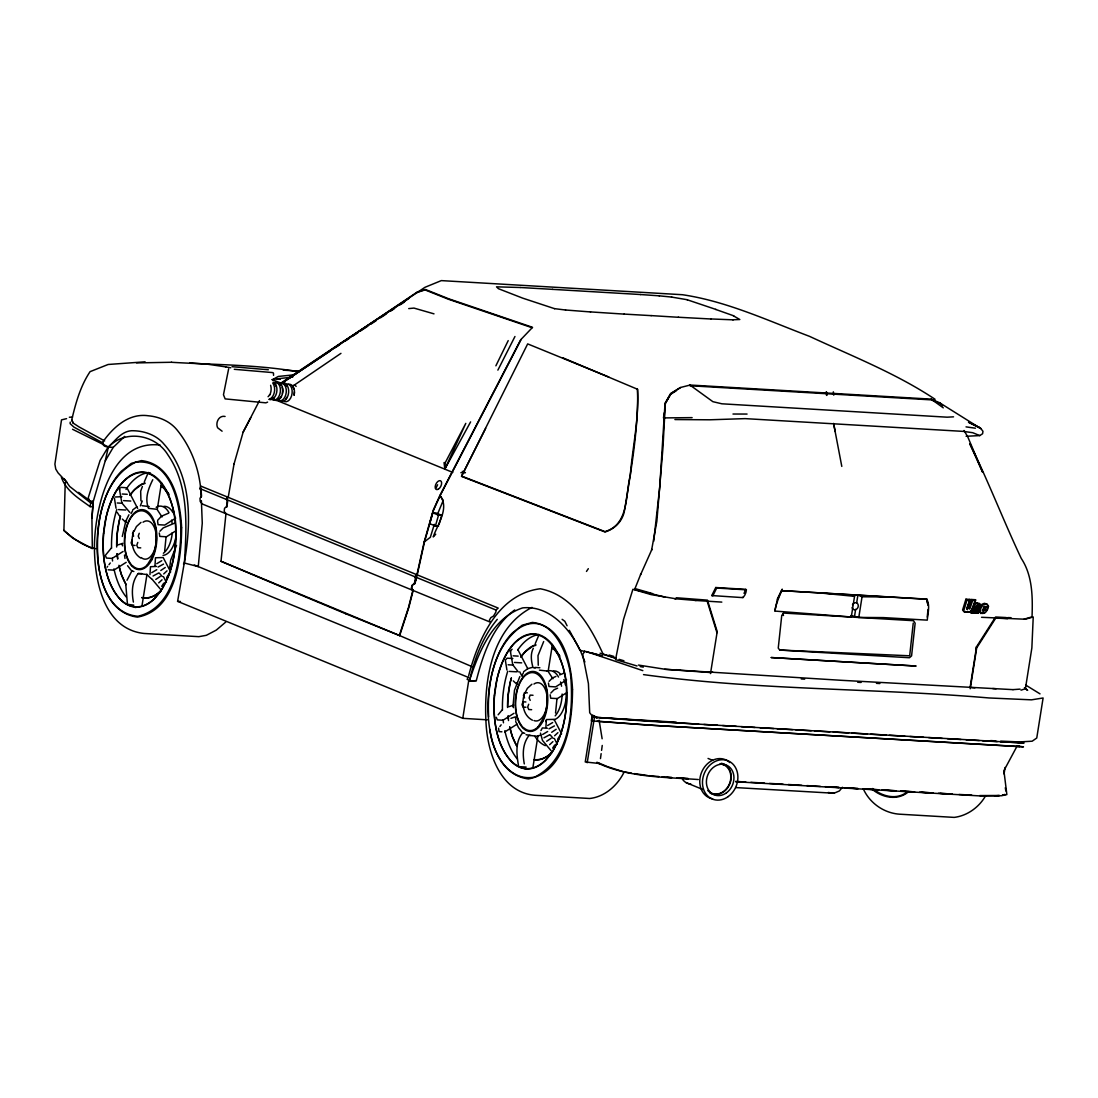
<?xml version="1.0" encoding="UTF-8"?>
<svg xmlns="http://www.w3.org/2000/svg" width="1098" height="1098" viewBox="0 0 1098 1098"><rect width="100%" height="100%" fill="white"/><g stroke="black" fill="none" stroke-linecap="round" stroke-linejoin="round"><path stroke-width="1.5" d="M495.953 610.021L495.925 611.97L493.524 616.033L490.875 617.611L489.42 620.096L490.037 622.031L202.073 503.9L200.207 501.457L199.987 498.286L201.538 496.255L201.167 491.053L199.918 488.583L200.824 486.098L498.218 608.1L495.953 610.021L199.918 488.583M166.086 536.648L164.645 551.237M512.986 706.481L514.482 690.258L519.821 676.601M556.988 698.465L555.547 713.041M145.101 361.818L108.139 364.481L90.077 371.646C80.387 386.098 75.735 403.09 71.741 419.834L73.113 423.046L78.85 426.82L104.667 440.929M116.772 545.665L117.088 534.808L119.215 521.166A58.4 31.348 -86.7 0 1 120.464 516.307M507.674 707.483L507.99 696.612L510.117 682.983A58.4 31.348 -86.7 0 1 511.366 678.125M71.727 419.834L73.113 423.046M983.479 607.235L984.233 606.521C987.184 606.7 981.557 613.494 982.559 609.225M988.035 607.414L987.363 604.229L984.439 603.31L981.969 604.271L979.183 608.759M974.777 612.808L976.149 612.657L978.73 606.041L977.398 606.014L974.777 612.808L978.318 612.794L980.72 606.165L979.951 604.092L977.302 604.257L977.261 602.788L974.708 602.651L977.618 603.433L977.261 602.788M65.235 482.557L63.904 530.54L72.852 538.212L92.328 548.684L91.916 517.954L93.22 501.168M561.586 733.807L554.078 719.355L546.379 719.574L545.884 727.452M445.239 462.697L444.059 462.587L444.827 469.148L465.799 423.361L445.239 462.697L444.827 469.148L470.603 421.893M70.217 422.14L70.121 423.636L73.923 427.108L103.459 443.276M91.958 518.105L93.303 501.306L105.284 460.721L108.359 446.996C115.29 440.682 121.274 431.487 131.472 430.732C143.564 430.54 156.369 434.794 164.206 444.374C192.644 476.45 191.217 523.609 184.231 563.26L177.602 601.347L462.78 718.339L487.238 719.821M928.002 609.541L927.234 617.09M282.694 587.375L221 561.284L226.01 513.288M913.234 623.115L909.679 655.794L779.758 650.057L778.249 648.108L781.749 615.415L783.766 613.068L913.495 620.686L915.142 623.225L911.573 655.89L909.473 657.743L779.758 650.057M963.962 610.008L967.009 600.139L965.924 599.192L962.575 610.063L964.511 612.286L970.056 611.847M169.614 568.311L170.657 560.158L176.517 545.418M600.469 758.594L601.141 753.667M601.58 750.373L602.239 745.446M226.861 507.111L227.725 500.757M653.708 541.3L659.747 487.073L665.031 403.295L670.604 393.564L680.348 387.525L690.134 385.041L931.214 399.137L939.517 402.705L980.857 428.577L982.971 431.308L982.586 433.751L979.745 435.59L966.116 436.277M850.881 615.525L858.787 617.433L883.368 617.598L927.275 620.137C927.81 613.37 930.322 605.135 926.671 599.11L781.639 590.628L777.425 599.151L774.914 611.064L851.279 616.994L854.546 596.351L850.415 594.649M78.576 492.371L92.987 503.035L92.438 506.782L90.118 506.658L90.667 502.898L69.709 486.483L64.315 478.92M462.78 718.339L468.668 680.952L476.299 680.664C482.942 654.806 492.316 626.258 514.742 609.925M1004.066 773.994L1005.082 767.488M122.303 536.469L125.831 521.083L128.919 514.784M141.93 606.206L146.954 574.542L138.211 573.527C131.678 581.789 131.595 592.234 133.393 602.088M161.502 482.667L157.275 509.335L148.532 508.333C144.524 498.519 148.381 488.61 152.773 479.73M532.832 768.024L537.855 736.346L529.112 735.344C522.579 743.593 522.497 754.052 524.295 763.906M552.404 644.485L548.177 671.153L539.434 670.151M597.436 717.721L592.618 715.306L585.248 761.985L599.81 763.535M594.636 716.129L587.197 762.753M710.502 673.568L717.214 631.611L707.441 600.139L676.148 597.751M854.628 615.745L855.63 609.376M856.646 603.022L857.895 595.075L862.054 596.79L886.635 596.941M858.787 617.433L862.054 596.79M975.902 650.016L976.424 646.749M970.083 687.581L976.534 646.777L995.57 616.994L1006.235 617.556M970.234 688.762L976.698 647.902L995.762 618.064L1007.635 618.696M228.137 497.723L234.066 463.85M664.359 412.601L663.466 417.913L692.111 417.624M775.353 611.243C772.882 608.278 790.34 572.044 777.425 599.165M228.631 368.873L223.47 394.758L225.145 398.89L265.853 402.842L267.61 402.115M416.636 576.079L424.157 542L433.271 510.117L439.873 495.514L520.658 339.817L532.571 327.328L448.711 298.793L425.351 289.46L417.075 292.15L280.772 383.751M416.952 576.093L424.473 541.959L433.614 510.035L440.229 495.418L521.138 339.46M967.53 609.761L966.803 608.402L970.001 599.384L965.924 599.192M651.567 550.29L656.851 521.317L662.986 447.462L665.347 403.323L670.919 393.606L680.636 387.567M468.64 675.764C478.165 639.269 497.847 594.128 540.202 588.761C572.772 594.841 590.779 627.027 603.296 654.586M972.567 609.308L975.546 599.728L971.565 599.494L968.422 608.429L966.803 608.402M413.013 589.777L408.483 607.537L399.37 635.467L471.948 666.623M413.315 589.832L408.785 607.619L399.658 635.591L345.788 613.782M414.619 583.697L416.238 577.603M414.934 583.724L416.554 577.63M234.039 464.001L243.193 431.926L250.742 417.679M439.008 524.624L441.698 515.319L435.906 512.944L432.749 512.766L429.606 523.622L435.398 525.997L438.555 526.175M435.398 525.997L438.541 515.14L441.698 515.319M434.328 524.35L430.334 537.306L424.157 542M437.333 514.619L443.249 500.372L439.873 495.514C449.988 507.825 437.182 524.995 433.23 536.922L435.714 534.232M969.767 609.143L972.677 600.469L971.565 599.494M975.697 603.324L972.128 612.629L970.838 612.739L973.02 607.167M973.555 605.78L974.242 603.804M966.913 608.978L970.001 599.384M975.546 599.728L971.346 610.639M133.558 530.842L132.542 533.683L133.627 536.126M132.103 539.996L131.101 542.824L132.172 545.267L135.054 545.445M139.24 533.285L138.238 536.112L139.309 538.569M137.799 542.426L136.783 545.267L137.854 547.71L140.75 547.875M528.701 704.243L527.685 707.071L528.756 709.528L531.652 709.692M977.687 612.972L980.308 605.767L979.443 603.42L977.124 603.186M142.397 486.483L140.668 491.19L140.942 500.825M533.299 648.3C530.156 654.298 531.267 661.271 533.01 667.515L535.083 668.133M977.302 604.257L977.618 603.433M970.838 612.739L973.555 612.904L976.177 606.165L977.398 606.014M973.555 612.904L976.644 606.233L978.73 606.041M640.903 573.801L634.589 589.585L664.784 597.065M133.352 532.736C130.538 541.465 132.185 552.898 140.64 557.962M524.24 694.54C521.303 703.516 523.252 715.676 532.461 720.206M148.34 472.414L144.346 481.789M538.583 635.783L535.248 643.606M543.675 641.548L537.993 655.643L538.267 665.264M742.248 597.408C743.909 598.588 747.697 589.75 745.789 589.338L715.759 587.526L711.779 595.555L712.849 595.775L716.678 588.048L746.462 589.832M744.019 593.373L745.789 589.338M127.011 580.224L131.98 570.74M640.532 574.803L651.938 549.316M436.112 487.896L437.608 484.74M495.884 365.812L508.209 340.613M133.97 531.487L136.44 526.546L140.997 522.415M524.871 693.305L527.342 688.364L531.899 684.219M485.645 428.453L461.585 476.093L604.916 531.61C629.278 524.638 625.27 494.635 630.279 475.407C632.558 446.735 639.352 417.954 637.389 389.131M259.471 400.66L243.166 432.132M497.874 370.122L514.962 336.496M1017.009 746.242L1003.901 770.672L1006.866 794.595L1001.527 795.734L980.13 795.926L735.646 781.735M986.361 610.68L987.116 609.294M121.796 502.555L119.435 489.337L120.162 488.02M125.762 521.866L126.49 520.548M512.684 664.372L510.337 651.155L512.093 649.22M516.65 683.67L517.391 682.366M584.781 651.032L582.709 654.669L588.418 683.601L589.695 712.726L592.289 716.02L596.612 717.612M468.242 677.356L467.117 679.346L469.477 680.444C478.852 652.322 492.11 617.927 522.689 607.88C549.041 605.176 569.807 628.289 579.977 650.291L602.473 655.726M665.004 404.05L670.59 394.319L676.148 390.861M522.881 732.558C514.715 741.919 516.787 755.41 518.544 765.951M105.326 460.776L113.259 447.325L124.65 436.414M225.584 513.548L224.184 511.215L224.568 508.278L226.545 506.425L227.217 501.635L226.408 499.357L227.849 497.078M226.394 499.453L227.835 497.174M623.87 772.58C617.227 785.674 604.724 796.832 589.75 798.493L534.959 795.281C499.48 792.344 486.908 750.785 485.92 720.631C483.902 679.882 492 627.919 531.995 607.414M985.633 795.707C979.292 807.112 967.256 815.841 954.203 817.392L899.413 814.181C883.821 813.069 869.589 802.995 863.234 788.707M166.731 577.37L168.776 574.227M161.735 586.346L163.767 583.189M557.633 739.187L559.678 736.031M552.637 748.15L554.668 745.007M107.11 567.186L107.645 566.376M124.499 555.039L124.994 558.47M157.645 520.342L161.488 516.197L168.749 513.095M157.577 521.248L158.071 524.679L164.741 525.064L175.694 518.119M159.292 532.969L159.8 536.4L166.471 536.785L176.051 530.718M498.547 728.194L499.055 731.611L501.91 731.79M548.465 683.066L548.973 686.483L555.643 686.881L566.595 679.937M550.194 694.787L550.702 698.218L557.372 698.603L566.952 692.522M586.483 571.44L588.322 568.682M159.91 531.24L163.204 527.918L174.266 523.279M549.082 681.336L552.39 678.001L555.917 676.45M550.812 693.058L554.106 689.736L557.633 688.172M416.554 574.597L414.934 576.793L415.497 578.975L414.262 583.518L412.066 585.289L411.352 588.075L412.505 590.216M416.869 574.625L415.236 576.821L415.799 579.003L414.577 583.56L412.368 585.33L411.668 588.116L412.807 590.271M497.27 619.354C482.736 636.758 474.693 658.429 469.573 680.266L468.668 680.952L476.299 680.664M108.963 564.688L110.253 563M498.135 714.784L502.335 709.747M499.865 726.505L501.155 724.817M105.93 554.655L111.433 547.929M147.05 565.292L152.951 555.684A29.001 15.564 -86.7 0 0 156.163 535.412C157.439 523.938 146.803 502.362 133.764 514.221A29.509 15.839 -86.7 0 0 125.927 530.142C123.621 542.179 123.841 556.37 132.391 566.019M537.951 727.109L543.853 717.502A29.001 15.564 -86.7 0 0 547.065 697.216C548.341 685.742 537.704 664.18 524.666 676.025A29.509 15.839 -86.7 0 0 516.829 691.96C514.523 703.983 514.742 718.188 523.293 727.837M101.826 443.386C112.367 427.987 128.205 412.848 148.354 415.771C159.251 416.801 169.723 421.152 176.847 429.702C192.301 448.602 200.756 472.909 201.195 497.339M842.44 787.266L839.352 790.958L834 793.236L735.811 787.582M971.675 610.461L968.916 612.259L964.387 611.394M183.49 563.96L184.231 563.26M163.726 573.925L167.02 570.85M158.73 582.887L162.024 579.813M554.627 735.742L557.921 732.668M549.631 744.705L552.925 741.63M225.79 622.017L216.306 630.101L206.328 635.317L198.848 636.675L144.058 633.464C102.361 628.934 93.769 577.315 94.469 543.071C95.746 506.137 110.843 439.09 160.143 445.088M138.211 573.527L141.738 573.568M524.968 768.586L525.709 769.122M132.68 509.939L136.893 506.809M523.581 671.756L527.795 668.627L532.214 667.419M935.098 399.301C896.037 373.306 851.924 356.054 809.542 336.359C767.955 320.63 726.629 301.25 682.407 294.717L441.327 280.608L424.967 287.305L280.663 384.039M292.521 386.29L340.956 353.35M341.396 342.658L280.923 383.078L271.92 379.579M113.259 447.325L108.977 447.257L107.412 448.3L100.11 460.433L88.224 497.847L89.885 501.292L93.303 501.306M160.788 570.48L165.263 567.474M155.779 579.456L160.267 576.436M551.69 732.297L556.164 729.292M546.68 741.26L551.169 738.254M287.621 379.29L329.771 351.291M335.398 347.558L339.611 344.758M345.239 341.025L349.466 338.239M352.293 336.372L357.934 332.667M360.762 330.8L367.816 326.147M370.63 324.294L376.285 320.575M380.512 317.789L386.153 314.069M390.394 311.283L394.621 308.497M400.276 304.777L404.503 301.991M908.719 791.521C898.411 800.799 883.039 798.026 872.951 789.846M341.286 342.727L408.662 298.656M985.084 612.492L980.816 613.494L978.716 610.872M112.161 558.415L123.1 551.471M126.201 562.327L113.876 570.136L108.153 569.807M514.001 713.288L503.049 720.233L497.325 719.89L496.296 717.282M504.778 731.954L517.103 724.145M953.544 416.842L947.135 417.185L721.894 403.803L712.876 401.676L689.846 384.986M115.166 496.996L121.919 496.708M132.515 510.968L131.046 513.59M523.417 672.786L521.948 675.407M156.74 563.699L161.763 560.721M151.744 572.676L156.767 569.697M547.641 725.517L552.665 722.539M542.645 734.48L547.669 731.501M272.428 379.702L278.288 376.449L294.017 374.83M158.057 567.048L163.52 564.097M153.047 576.025L158.51 573.074M548.945 728.866L554.421 725.915M543.949 737.829L549.412 734.878M907.621 791.603C897.011 800.415 882.298 796.626 872.622 788.515M559.651 674.913L563.439 673.376M1021.03 690.175L1025.408 688.707L1031.859 647.944L1033.232 616.952L1025.257 619.231L981.543 617.296M118.296 544.814L122.77 543.304M509.198 706.618L513.672 705.122M510.927 718.353L515.401 716.843L515.895 720.274M416.773 292.576L425.022 289.899L448.355 299.219L532.077 327.698M283.984 382.173L280.923 383.078L285.219 381.939M144.895 483.518L141.875 484.355L134.725 489.639A58.4 31.348 -86.7 0 0 130.044 495.294M535.797 645.322L532.777 646.173L525.626 651.443A58.4 31.348 -86.7 0 0 520.946 657.098M537.8 735.893L540.751 735.084M234.286 369.299L272.565 372.579M66.566 418.654L61.515 419.875L54.9 464.111L55.751 469.066L58.084 472.909L66.813 482.228M277.272 378.783L292.699 377.108M1024.063 619.162L1032.038 616.884C1032.724 597.079 1032.614 575.489 1021.236 558.388C1003.407 520.617 988.461 481.514 969.987 444.004M408.731 308.593L413.96 308.085L433.998 313.85M986.196 606.714L983.973 607.4L983.039 611.449L985.208 610.214L986.251 607.441L985.126 606.7M225.076 416.444C218.818 415.058 215.263 422.84 217.61 427.767L222.098 431.198M994.527 795.872L999.455 795.501L979.732 795.57M1012.974 689.64L1020.083 689.119M732.805 319.779L739.819 319.518L733.34 315.771M69.352 417.24L72.537 417.103M136.495 362.903L171.562 362.271M674.913 419.56L709.802 419.793L745.144 418.626L963.577 431.404L972.773 432.722L979.745 435.59M732.984 414.028L747.065 414.056M460.872 472.703L464.687 472.785M599.892 717.667L676.19 722.196M1007.84 617.598L1011.038 617.694M1013.001 689.64L840.862 680.28L664.743 669.272M171.48 362.285C213.863 364.811 256.671 364.55 298.615 371.783M710.68 318.942L733.19 319.834M520.274 287.498L496.516 286.839L498.451 288.705L522.717 298.148L554.586 308.675M177.602 601.347L180.456 601.484M678.248 317.24L711.024 318.996M676.286 669.698L679.566 669.862M971.62 687.636L974.928 687.815M594.485 717.214L698.781 724.172M990.588 740.587L995.666 740.862M1000.745 741.123L1019.328 741.932L1032.161 741.205L1036.759 738.007L1043.1 697.985L1031.475 699.838L988.955 697.957C874.063 688.062 757.826 690.368 643.524 674.611M597.038 721.18L655.328 725.49L1019.781 746.544L1016.528 746.077M959.021 794.444L971.757 795.144M552.486 289.35L640.724 294.538M624.103 314.083L651.238 315.634M90.667 502.898L92.987 503.035M520.232 287.498L552.569 289.35M689.832 385.727L931.296 399.864L939.627 403.433M283.229 370.163L300.344 371.165M273.443 378.947L280.278 379.345M121.192 487.402L125.488 487.663M122.221 494.004L127.258 494.306M123.552 500.633L130.772 501.045M117.225 502.98L122.262 503.268M149.191 506.603L142.109 505.698M118.543 509.596L125.762 510.021M967.009 600.139L969.973 600.318M972.677 600.469L975.642 600.647M927.096 599.288L781.625 590.642M110.72 558.333L106.424 558.072L105.394 555.464M976.149 612.657L978.318 612.794M972.128 612.629L974.104 612.753M156.506 566.403L150.481 566.733L149.973 574.597M133.819 605.163L127.45 604.298L125.817 584.973M513.123 655.822L518.16 656.124M512.821 658.526L507.098 658.182L505.341 660.118L506.919 670.027M709.294 671.962L712.698 672.168M992.716 688.542L996.119 688.748M514.454 662.437L521.674 662.863M857.689 682.256L861.093 682.462M876.437 683.34L879.855 683.546M508.113 664.784L513.164 665.086M534.877 667.447L539.873 667.749M509.445 671.413L516.664 671.825M527.342 692.824L524.46 692.66L523.444 695.487L524.528 697.944M533.024 695.267L530.142 695.103L529.14 697.93L530.21 700.373M525.887 701.979L523.005 701.8L522.003 704.641L523.073 707.085L525.956 707.249M703.9 724.474L717.529 725.27M722.635 725.558L736.25 726.354M741.37 726.656L754.985 727.452M760.091 727.754L773.719 728.55M777.123 728.756L792.44 729.648M795.844 729.841L811.175 730.746M814.579 730.939L829.91 731.844M833.313 732.037L848.63 732.929M852.034 733.135L867.365 734.027M870.769 734.233L886.1 735.125M889.504 735.331L904.821 736.223M909.94 736.525L923.555 737.321M928.661 737.609L942.29 738.419M947.396 738.707L961.011 739.503M966.13 739.805L979.251 740.574M982.532 740.766L997.231 741.63M547.408 728.221L542.398 727.933L540.943 730.554M520.425 766.72L526.148 767.063M735.646 781.392L745.817 782.009M750.908 782.298L764.455 783.107M769.547 783.396L783.094 784.205M788.186 784.494L801.746 785.303M806.838 785.592L820.384 786.401M825.49 786.69L839.188 787.486L825.49 786.703M858.018 788.584L844.321 787.788L858.018 788.597M921.359 792.262L933.341 792.948L919.644 792.166M940.19 793.346L952.172 794.046L938.474 793.264M698.301 779.539C664.125 777.027 628.372 777.617 596.736 762.575M651.004 315.593L678.537 317.295M801.252 678.948L804.669 679.14M1000.484 741.823L1020.371 742.742L1017.119 742.275M95.704 548.698C83.709 546.433 72.962 538.473 63.917 530.375M711.779 595.555L743.072 597.641M667.008 777.288L671.894 777.604L662.108 776.849M695.007 600.414L721.811 602.102M711.216 672.594L665.319 669.3L638.418 665.059M590.422 311.901L624.309 314.124M640.505 294.538L659.404 295.842M189.638 362.93L207.851 364.234M854.546 596.351L822.704 593.208M565.484 309.993L590.559 311.942M232.049 366.691L268.337 369.765M674.652 598.712L696.187 600.482M649.028 775.682L658.841 776.547M659.143 295.829L671.77 297.078M554.49 308.648L565.58 310.02M828.221 792.495L834 793.236M647.367 775.462L634.397 773.623M966.02 426.875L975.422 428.206M207.7 364.234L225.735 366.883M1020.865 742.591L1024.063 743.058L645.542 721.057L591.973 717.076L591.287 720.878L644.869 724.858L1023.473 746.873L1018.67 746.16M675.833 598.781L651.141 594.608L632.901 589.297L623.513 619.464L615.553 659.582L637.018 665.978M631.391 773.102L623.856 771.867L608.484 767.008M671.496 297.064L687.417 299.754M526.038 734.699L530.403 735.468M640.161 666.555L643.304 667.117M225.557 366.869L230.772 367.789M149.273 472.799L150.412 473.032M133.86 571.509L131.787 570.891M134.807 607.318L135.946 607.537M524.762 733.327L522.689 732.709M634.973 588.555L652.679 593.647M619.094 659.349L623.925 660.776M609.061 655.026L613.809 656.426M591.808 652.953L601.279 655.931M603.31 654.188L616.074 658.224M615.882 658.375L600.071 653.2M642.81 670.631L586.332 651.539M687.115 299.74L715.978 309.458M715.635 309.416L733.711 315.812M273.498 399.082L452.801 472.414M462.272 471.385L465.428 472.675M432.749 512.766L438.541 515.14M708.045 758.444L712.616 760.324M721.743 764.071L724.79 765.32M194.25 564.962L468.379 677.411M686.058 782.613L702.802 789.489M596.955 762.287L607.043 766.418M562.903 357.852L637.609 389.296C638.405 429.661 631.13 470.109 624.597 509.911C623.019 520.658 615.251 528.687 605.094 532.008L461.517 476.395L527.671 343.894L608.814 377.039M221 561.284L399.658 635.591M282.598 587.334L345.98 613.864M715.759 587.526L716.678 588.048M108.977 447.257L72.55 429.291M1025.642 685.028L1040.012 693.867M592.618 715.306L596.502 717.667M551.869 648.095L554.627 649.92L559.651 656.316M160.967 486.277L163.726 488.102L168.749 494.498M931.173 399.109L943.278 407.866M562.121 619.313L564.825 621.276L567.076 625.791M1025.065 688.473L1027.659 690.368L1024.448 687.636M90.118 506.658C79.125 498.616 66.086 490.957 61.406 477.328M939.49 402.678L942.743 405.725M513.274 680.884L516.952 684.37M129.825 512.423L122.084 503.255M122.372 519.066L126.05 522.552M102.718 444.306L104.516 446.145L108.263 447.27C125.035 429.03 155.628 434.492 167.939 454.915C189.487 486.208 186.536 526.916 184.409 563.041L198.258 566.609L202.265 523.224L201.387 500.633M518.27 671.921L512.986 665.059M551.169 750.771L542.494 740.45L540.477 733.121M160.267 588.967L151.593 578.646M550.222 734.919L553.172 738.364M159.32 573.101L162.271 576.546M548.039 671.303L552.939 678.77M521.989 732.009L518.462 727.535L515.703 721.551M157.138 509.486L162.037 516.952M127.574 565.717L131.087 570.191M117.088 512.217L119.27 515.621M964.058 430.457L967.887 437.141L982.573 472.099L969.905 444.086M517.817 649.549L527.781 668.737M519.725 671.811L522.017 676.231M554.339 738.446L557.331 744.224M126.915 487.745L137.648 508.401M170.684 572.003L163.177 557.537L155.477 557.77L154.983 565.635M163.437 576.628L166.443 582.407M569.327 630.307L580.526 650.949L584.877 662.012M516.938 746.434L512.203 736.25L509.829 727.109M126.037 584.616L121.302 574.432L118.927 565.292M545.651 720.892L545.939 721.592M510.337 651.155L510.639 651.841M119.435 489.337L119.737 490.024M707.181 601.182L716.967 632.709M782.805 613.453L783.505 615.525M835.194 431.569L833.588 423.403L841.795 466.403M489.914 729.415C492.014 751.842 508.305 782.654 534.973 776.972C569.423 759.638 573.403 712.012 570.864 677.919C568.901 653.434 549.576 608.251 518.599 628.481C492.673 648.945 487.018 685.728 488.624 716.884M1005.301 787.76L1005.864 790.999M116.017 508.209L114.439 498.3M599.11 720.206L602.129 738.776M513.137 705.945L513.384 707.661M122.235 544.128L122.496 545.843M833.341 391.821L833.78 395.184M826.465 391.794L826.876 395.129M826.176 392.11L826.588 395.431M508.127 715.635L508.484 719.012M117.225 553.817L117.761 558.882M927.934 604.998L926.671 599.11L927.947 604.82M273.457 373.018L273.553 375.351M551.91 752.555A57.823 31.032 -86.7 0 1 534.232 759.802M517.185 758.869A67.458 36.207 -86.7 0 1 504.847 730.678M503.474 722.813A67.458 36.207 -86.7 0 1 503.09 719.684M502.459 710.131A67.458 36.207 -86.7 0 1 507.715 671.303M517.789 649.892A67.458 36.207 -86.7 0 1 539.118 634.52M551.992 647.532A58.002 31.142 -86.7 0 1 559.747 655.904M551.937 752.308A58.002 31.142 -86.7 0 1 534.246 759.583M516.938 746.201A58.002 31.142 -86.7 0 1 509.678 727.013M508.525 720.562A58.002 31.142 -86.7 0 1 508.099 717.214M507.537 707.29A58.002 31.142 -86.7 0 1 511.394 677.891M520.96 656.879A58.002 31.142 -86.7 0 1 535.797 644.704M538.047 726.89A29.001 15.564 -86.7 0 1 523.499 727.603M533.957 684.04A19.174 10.266 -86.6 0 1 547.284 700.304A19.174 10.266 -86.6 0 1 534.012 720.562M161.008 590.738A57.823 31.032 -86.7 0 1 141.834 597.724M126.284 597.051A67.458 36.207 -86.7 0 1 113.945 568.86M112.572 560.996A67.458 36.207 -86.7 0 1 112.188 557.866M111.557 548.314A67.458 36.207 -86.7 0 1 116.813 509.486M125.996 489.406A67.458 36.207 -86.7 0 1 148.216 472.716M161.09 485.714A58.002 31.142 -86.7 0 1 168.845 494.086M161.049 590.491A58.002 31.142 -86.7 0 1 141.848 597.504M126.037 584.383A58.002 31.142 -86.7 0 1 119.133 566.76M117.623 558.745A58.002 31.142 -86.7 0 1 117.033 553.694M116.663 547.024A58.002 31.142 -86.7 0 1 120.492 516.074M130.058 495.061A58.002 31.142 -86.7 0 1 144.895 482.9M147.159 565.072A29.001 15.564 -86.7 0 1 132.597 565.786M143.056 522.223A19.174 10.266 -86.6 0 1 156.341 540.367A19.174 10.266 -86.6 0 1 141.244 557.592M288.5 384.382A8.949 5.682 -82.3 0 1 294.14 395.156M294.209 384.959A8.949 5.682 -82.3 0 1 296.131 386.386M292.699 386.867A7.851 4.996 -82.3 0 1 293.852 389.076M294.319 391.931A7.851 4.996 -82.3 0 1 294.017 394.978M282.694 383.6A8.949 5.682 -82.3 0 1 288.623 392.659A8.949 5.682 -82.3 0 1 280.964 401.045M286.194 384.067A8.949 5.682 -82.3 0 1 292.123 393.125A8.949 5.682 -82.3 0 1 284.451 401.511M285.219 384.822A7.851 4.996 -82.3 0 1 286.894 386.084M287.196 396.982A7.851 4.996 -82.3 0 1 285.604 399.068M276.847 382.818A8.949 5.682 -82.3 0 1 282.488 393.592A8.949 5.682 -82.3 0 1 273.182 398.821M280.333 383.284A8.949 5.682 -82.3 0 1 286.262 392.329A8.949 5.682 -82.3 0 1 278.604 400.729M279.359 384.039A7.851 4.982 -82.3 0 1 281.047 385.288M282.2 387.512A7.851 4.982 -82.3 0 1 282.364 393.413M281.335 396.2A7.851 4.982 -82.3 0 1 277.835 399.356M273.169 382.131A8.949 5.682 -82.3 0 1 276.6 392.796A8.949 5.682 -82.3 0 1 269.216 399.452M274.459 382.488A8.949 5.682 -82.3 0 1 280.374 391.547A8.949 5.682 -82.3 0 1 272.716 399.933M275.159 384.492A7.851 4.996 -82.3 0 1 276.325 386.716M273.855 397.49A7.851 4.996 -82.3 0 1 271.947 398.56M270.616 385.302A8.949 5.682 -82.3 0 1 269.641 395.184M272.798 383.243A8.949 5.682 -82.3 0 1 274.294 392.494A8.949 5.682 -82.3 0 1 269.134 399.26M269.655 394.621A7.851 4.996 -82.3 0 1 268.063 396.707M852.501 604.71A3.665 3.047 -67.7 0 1 857.469 603.516A3.665 3.047 -67.7 0 1 856.564 609.198A3.665 3.047 -67.7 0 1 852.062 607.455M719.986 763.879A15.454 12.819 -67.7 0 1 729.154 784.535A15.454 12.819 -67.7 0 1 707.771 790.464M690.862 784.054A15.454 12.819 -67.7 0 1 682.352 779.1M712.602 798.809A20.684 17.17 -67.7 0 1 702.144 771.057A20.684 17.17 -67.7 0 1 729.827 762.588M721.276 763.261A16.086 13.354 -67.7 0 1 730.019 783.382A16.086 13.354 -67.7 0 1 709.994 793.017M151.359 578.646A51.208 27.491 -86.7 0 1 146.844 574.24M140.379 505.89A51.208 27.491 -86.7 0 1 142.26 501.045M156.163 507.262A24.568 13.19 -86.7 0 1 168.845 512.464M171.59 520.15A24.568 13.19 -86.7 0 1 172.098 523.142M172.29 532.654A24.568 13.19 -86.7 0 1 163.382 553.255M163.78 506.356A24.568 13.19 -86.7 0 1 173.031 512.711M176.078 536.071A24.568 13.19 -86.7 0 1 163.012 555.382M545.335 745.652A51.208 27.491 -86.7 0 1 534.904 736.374M546.982 671.276A24.568 13.19 -86.7 0 1 558.539 677.054M560.556 681.94A24.568 13.19 -86.7 0 1 561.558 686.223M562.135 694.032A24.568 13.19 -86.7 0 1 555.19 715.855M553.461 670.947A24.568 13.19 -86.7 0 1 560.035 673.637M563.823 679.607A24.568 13.19 -86.7 0 1 565.456 684.987M566.321 694.279A24.568 13.19 -86.7 0 1 553.845 719.766M181.623 527.767C181.499 559.28 175.502 610.337 137.442 617.117C106.931 613.082 98.134 576.958 97.228 551.018A78.493 42.136 -86.7 0 1 121.631 471.028L131.293 463.397L141.464 460.597C172.661 464.152 180.415 501.868 181.623 527.767M572.525 689.585C572.401 721.098 566.403 772.155 528.344 778.935C497.833 774.9 489.035 738.776 488.13 712.822A78.493 42.136 -86.7 0 1 512.533 632.832L522.195 625.215L532.365 622.415C563.562 625.97 571.317 663.686 572.525 689.585M103.596 533.436C102.087 556.521 104.612 582.379 120.945 600.181A67.28 36.11 -86.7 0 0 154.708 598.52L162.188 588.926L168.31 576.395A66.8 35.863 -86.7 0 0 175.721 529.675C177.203 504.037 155.436 452.184 124.115 480.869A67.952 36.481 -86.7 0 0 106.067 517.556L103.596 533.436M494.498 695.24C492.975 718.339 495.514 744.197 511.846 761.998A67.28 36.11 -86.7 0 0 545.61 760.338L553.09 750.744L559.211 738.213A66.8 35.863 -86.7 0 0 566.609 691.493C568.105 665.841 546.337 613.988 515.017 642.687A67.952 36.481 -86.7 0 0 496.969 679.374L494.498 695.24M180.937 531.775C180.031 562.533 173.319 607.921 137.936 616.28C108.853 613.864 98.532 579.799 97.736 555.066C96.075 521.66 102.718 479.057 135.507 462.244C171.013 457.921 180.772 504.696 180.937 531.775M988.488 606.123C988.282 609.651 984.769 615.676 980.638 612.684L980.363 609.115L982.971 604.916L986.635 604.229L988.488 606.123M1005.082 794.54L1002.419 795.103L1005.095 794.527M915.856 666.019L771.263 657.551L915.856 666.019M878.565 789.778L863.152 788.872L878.565 789.791M895.68 790.766L881.982 789.97L895.68 790.78M914.51 791.864L900.813 791.068L914.51 791.878M688.185 778.619L676.78 777.906L688.199 778.606M979.045 427.273L968.477 422.222L980.857 428.577L979.045 427.273M555.314 746.571A67.5 36.234 -86.7 0 0 540.779 635.371A67.5 36.234 -86.7 0 0 494.951 721.811A67.5 36.234 -86.7 0 0 555.314 746.571M542.687 721.633A30.044 16.182 -86.7 0 0 536.167 672.127A30.044 16.182 -86.7 0 0 515.731 710.598A30.044 16.182 -86.7 0 0 542.687 721.633M164.412 584.754A67.5 36.234 -86.7 0 0 149.877 473.554A67.5 36.234 -86.7 0 0 104.049 559.994A67.5 36.234 -86.7 0 0 164.412 584.754M151.785 559.815A30.044 16.182 -86.7 0 0 145.265 510.323A30.044 16.182 -86.7 0 0 124.829 548.78A30.044 16.182 -86.7 0 0 151.785 559.815M438.28 489.214A4.845 2.69 -63.4 0 0 441.259 481.459A4.845 2.69 -63.4 0 0 435.659 484.671A4.845 2.69 -63.4 0 0 438.28 489.214M726.451 792.852A16.086 13.354 -67.7 0 0 727.658 765.718A16.086 13.354 -67.7 0 0 706.412 781.186A16.086 13.354 -67.7 0 0 726.451 792.852M728.249 796.558A20.684 17.17 -67.7 0 0 729.799 761.655A20.684 17.17 -67.7 0 0 702.487 781.543A20.684 17.17 -67.7 0 0 728.249 796.558"/></g></svg>
